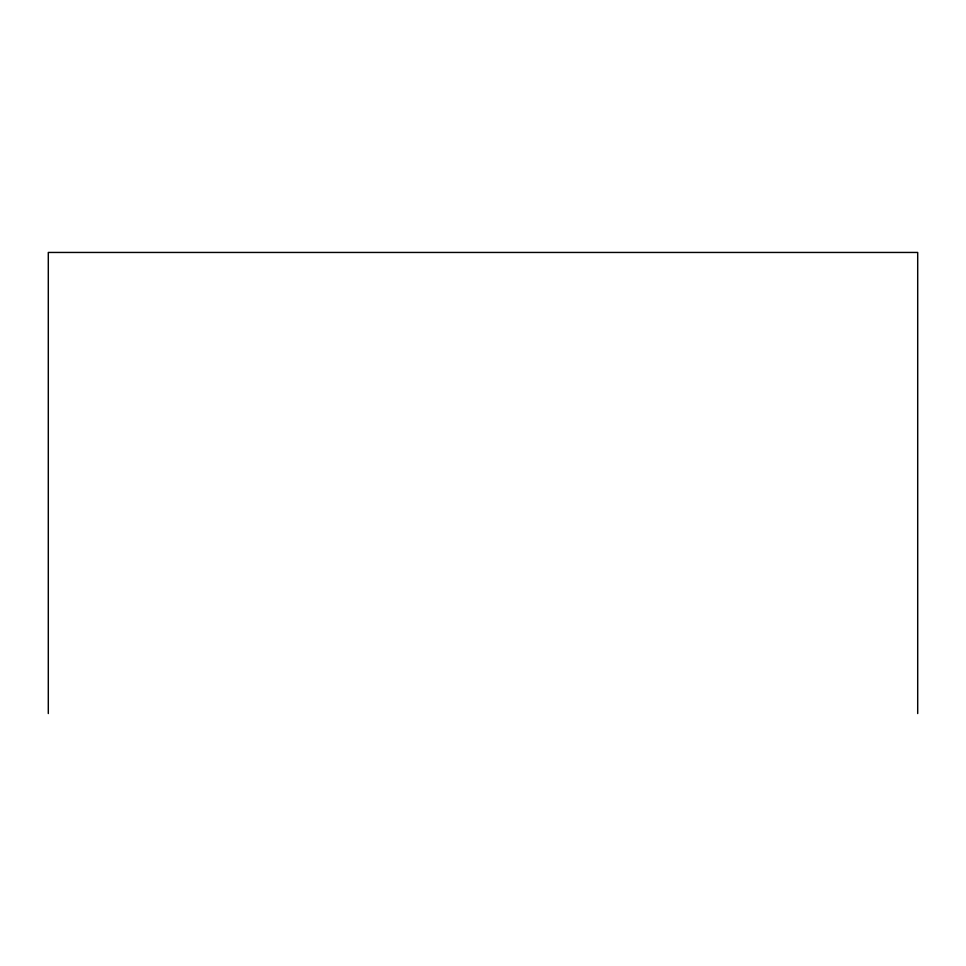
<?xml version="1.0" encoding="UTF-8"?>
<svg xmlns="http://www.w3.org/2000/svg" width="966" height="966" viewBox="0 0 966 966"><rect width="100%" height="100%" fill="white"/><g stroke="black" fill="none" stroke-linecap="round" stroke-linejoin="round"><path stroke-width="1.45" d="M917.7 713.548L917.7 252.452L48.3 252.452L48.3 713.548"/></g></svg>
